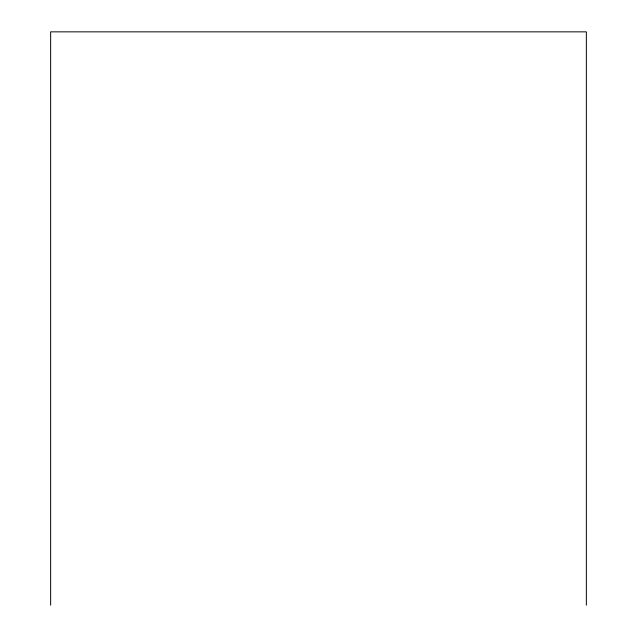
<?xml version="1.0" encoding="UTF-8"?>
<svg xmlns="http://www.w3.org/2000/svg" width="637" height="637" viewBox="0 0 637 637"><rect width="100%" height="100%" fill="white"/><g stroke="black" fill="none" stroke-linecap="round" stroke-linejoin="round"><path stroke-width="0.96" d="M586.358 605.15L586.358 31.85L50.642 31.85L50.642 605.15"/></g></svg>
